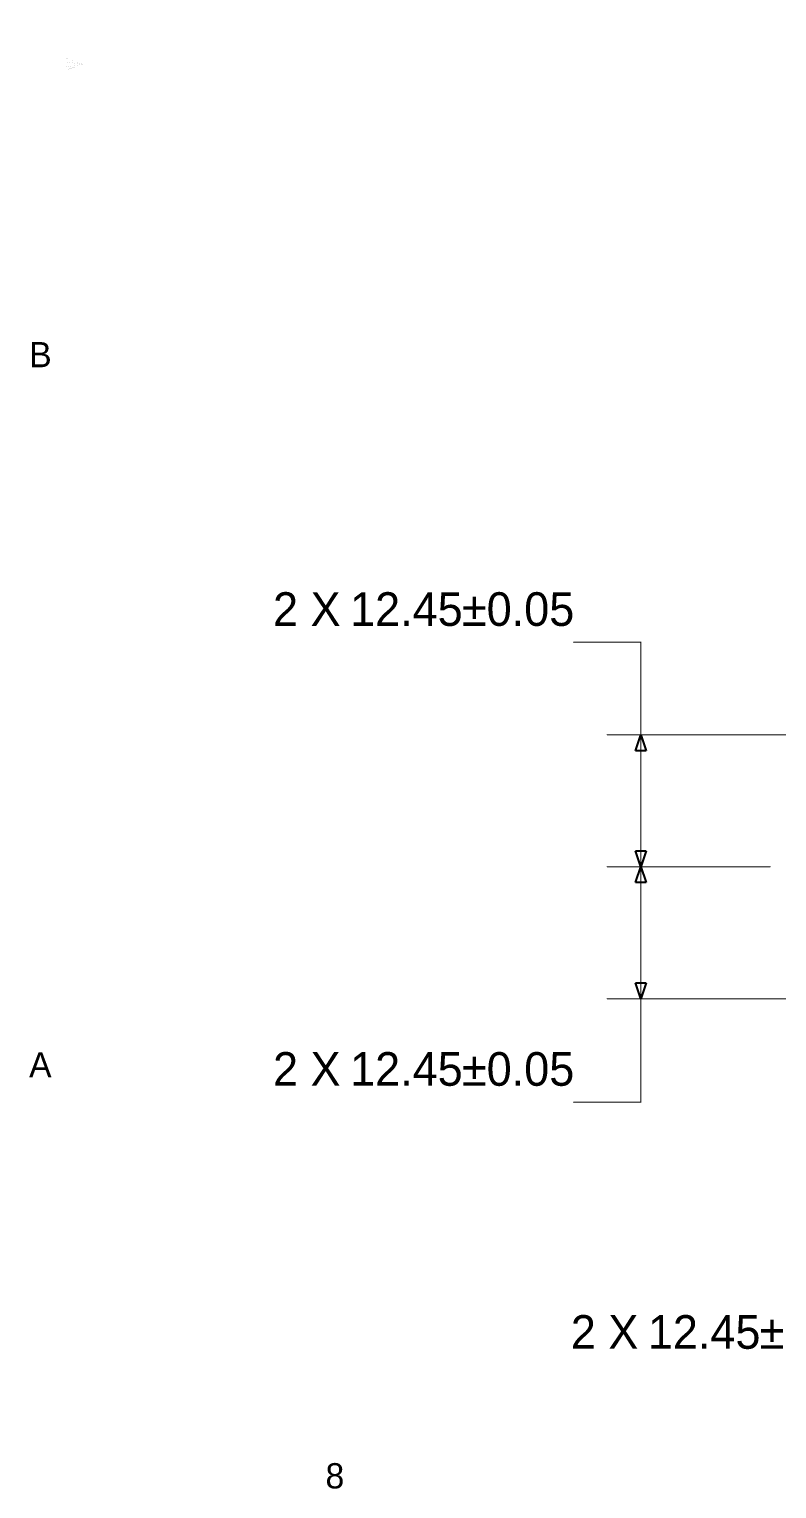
# Model space of a CAD drawing. Header units: millimetres. Extents: x 6 to 417, y 41 to 311.
# Drawn here: x 6.3 to 76.8, y 41.3 to 179 of the extents above; entities that cross this region are included whole.
import ezdxf

# ---------------------------------------------------------------- set-up
doc = ezdxf.new("R2010")
doc.units = ezdxf.units.MM
doc.layers.add('DrillDrawing', color=1, linetype='Continuous')

msp = doc.modelspace()

# ---------------------------------------------------------------- linework, layer by layer
at = {"layer": 'DrillDrawing'}
for p, q in [((63.49, 110.95), (63.99, 112.45)), ((63.99, 112.45), (64.5, 110.95)), ((64.5, 110.95), (63.49, 110.95)), ((63.99, 100), (63.49, 101.5)), ((63.49, 101.5), (64.5, 101.5)), ((64.5, 101.5), (63.99, 100)), ((63.49, 98.5), (63.99, 100)), ((63.99, 100), (64.5, 98.5)), ((64.5, 98.5), (63.49, 98.5)), ((63.99, 87.55), (63.49, 89.05)), ((63.49, 89.05), (64.5, 89.05)), ((64.5, 89.05), (63.99, 87.55))]:
    msp.add_line(p, q, dxfattribs=at)
for points, const_width in [([(11.36, 45.64), (11.36, 305.99)], 0.0038), ([(9.64, 176.31), (11.35, 175.7)], 0.0038), ([(9.64, 175.12), (9.64, 176.31)], 0.0038), ([(8.17, 175.7), (11.35, 175.7)], 0.0038), ([(9.64, 175.93), (11.35, 175.7)], 0.0038), ([(9.64, 175.12), (11.35, 175.7)], 0.0038), ([(9.64, 175.44), (11.35, 175.7)], 0.0038), ([(57.64, 121.19), (63.99, 121.19)], 0.1), ([(63.99, 112.45), (63.99, 121.19)], 0.1), ([(60.82, 112.45), (86.28, 112.45)], 0.1), ([(63.99, 100), (63.99, 112.45)], 0.1), ([(8.17, 110.61), (11.35, 110.61)], 0.0038), ([(60.82, 100), (76.18, 100)], 0.1), ([(60.82, 100), (76.18, 100)], 0.1), ([(63.99, 87.55), (63.99, 100)], 0.1), ([(60.82, 87.55), (82.84, 87.55)], 0.1), ([(63.99, 77.8), (63.99, 87.55)], 0.1), ([(57.64, 77.8), (63.99, 77.8)], 0.1), ([(11.36, 45.64), (411.41, 45.64)], 0.0038), ([(61.36, 43.49), (61.36, 45.64)], 0.0038)]:
    msp.add_lwpolyline(points, dxfattribs=dict(at, const_width=const_width))
for points, const_width in [([(9.64, 176.31, 1), (9.64, 176.31, 1)], 0.0019), ([(9.64, 176.31, 1), (9.64, 176.31, 1)], 0.0019), ([(8.17, 175.7, 1), (8.17, 175.7, 1)], 0.0019), ([(9.64, 175.93, 1), (9.64, 175.93, 1)], 0.0019), ([(9.64, 175.44, 1), (9.64, 175.44, 1)], 0.0019), ([(9.64, 175.12, 1), (9.64, 175.12, 1)], 0.0019), ([(9.64, 175.12, 1), (9.64, 175.12, 1)], 0.0019), ([(11.35, 175.7, 1), (11.35, 175.7, 1)], 0.0019), ([(11.35, 175.7, 1), (11.35, 175.7, 1)], 0.0019), ([(11.35, 175.7, 1), (11.35, 175.7, 1)], 0.0019), ([(11.35, 175.7, 1), (11.35, 175.7, 1)], 0.0019), ([(11.35, 175.7, 1), (11.35, 175.7, 1)], 0.0019), ([(57.62, 121.19, 1), (57.67, 121.19, 1)], 0.05), ([(63.97, 121.19, 1), (64.02, 121.19, 1)], 0.05), ([(63.97, 121.19, 1), (64.02, 121.19, 1)], 0.05), ([(60.79, 112.45, 1), (60.84, 112.45, 1)], 0.05), ([(63.97, 112.45, 1), (64.02, 112.45, 1)], 0.05), ([(63.97, 112.45, 1), (64.02, 112.45, 1)], 0.05), ([(8.17, 110.61, 1), (8.17, 110.61, 1)], 0.0019), ([(11.35, 110.61, 1), (11.35, 110.61, 1)], 0.0019), ([(60.79, 100, 1), (60.84, 100, 1)], 0.05), ([(60.79, 100, 1), (60.84, 100, 1)], 0.05), ([(63.97, 100, 1), (64.02, 100, 1)], 0.05), ([(63.97, 100, 1), (64.02, 100, 1)], 0.05), ([(76.16, 100, 1), (76.21, 100, 1)], 0.05), ([(76.16, 100, 1), (76.21, 100, 1)], 0.05), ([(60.79, 87.55, 1), (60.84, 87.55, 1)], 0.05), ([(63.97, 87.55, 1), (64.02, 87.55, 1)], 0.05), ([(63.97, 87.55, 1), (64.02, 87.55, 1)], 0.05), ([(57.62, 77.8, 1), (57.67, 77.8, 1)], 0.05), ([(63.97, 77.8, 1), (64.02, 77.8, 1)], 0.05), ([(63.97, 77.8, 1), (64.02, 77.8, 1)], 0.05), ([(11.35, 45.64, 1), (11.36, 45.64, 1)], 0.0019), ([(11.35, 45.64, 1), (11.36, 45.64, 1)], 0.0019), ([(61.35, 45.64, 1), (61.36, 45.64, 1)], 0.0019), ([(61.35, 43.49, 1), (61.36, 43.49, 1)], 0.0019)]:
    msp.add_lwpolyline(points, format="xyb", close=True, dxfattribs=dict(at, const_width=const_width))

# ---------------------------------------------------------------- texts
for s, height, p in [('B', 2.38, (6.27, 147.12)), ('2 X ', 3.175, (29.28, 122.72)), ('12.45', 3.175, (36.55, 122.72)), ('±0.05', 3.175, (47.11, 122.72)), ('A', 2.38, (6.26, 80.13)), ('2 X ', 3.175, (29.28, 79.34)), ('12.45', 3.175, (36.55, 79.34)), ('±0.05', 3.175, (47.11, 79.34)), ('2 X ', 3.175, (57.38, 54.53)), ('12.45', 3.175, (64.65, 54.53)), ('±0.05', 3.175, (75.2, 54.53)), ('8', 2.38, (34.23, 41.36))]:
    msp.add_text(s, height=height, dxfattribs=at).set_placement(p)

doc.saveas('drawing.dxf')
